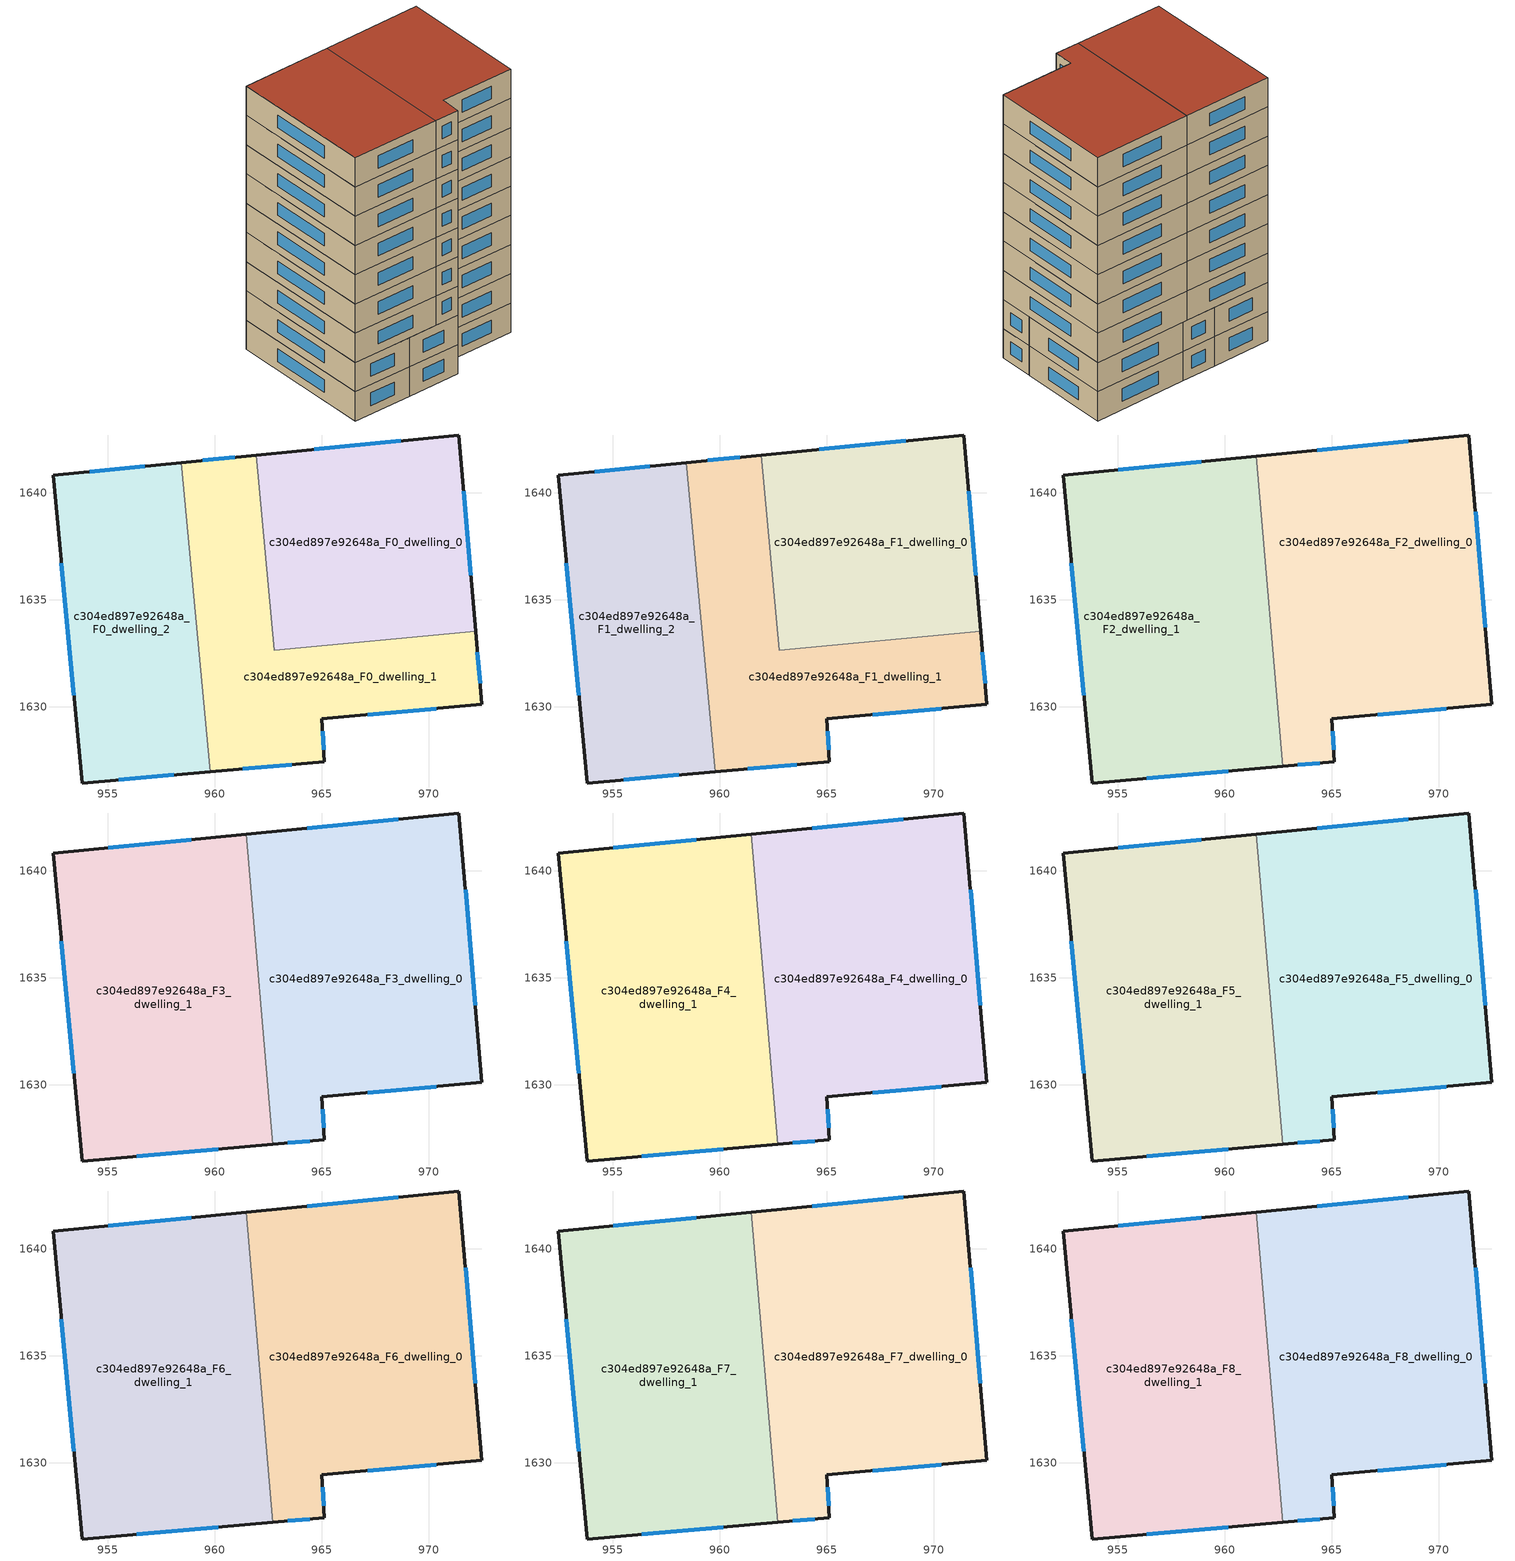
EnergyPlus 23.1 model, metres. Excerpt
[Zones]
c304ed897e92648a_F0_dwelling_0
 floor ground (EU_floor_Construction): 971.41,1642.7 972.2,1633.53 962.79,1632.65 961.93,1641.76 z0
 wall outside (EU_wall_Construction): 972.2,1633.53 971.41,1642.7 961.93,1641.76 z0:3
 wall to c304ed897e92648a_F0_dwelling_1 (EU_wall_Construction): 961.93,1641.76 962.79,1632.65 972.2,1633.53 z0:3
 window (EU_Window_Construction): 968.7,1642.43 964.64,1642.03 / 971.97,1636.15 971.64,1640.08 z0.86:2.14
c304ed897e92648a_F0_dwelling_1
 floor ground (EU_floor_Construction): 972.2,1633.53 972.49,1630.11 965.01,1629.43 965.12,1627.44 959.8,1626.97 958.43,1641.41 961.93,1641.76 962.79,1632.65 z0
 wall outside (EU_wall_Construction): 959.8,1626.97 965.12,1627.44 965.01,1629.43 972.49,1630.11 972.2,1633.53 / 961.93,1641.76 958.43,1641.41 z0:3
 wall to c304ed897e92648a_F0_dwelling_2 (EU_wall_Construction): 958.43,1641.41 959.8,1626.97 z0:3
 window (EU_Window_Construction): 972.4,1631.09 972.28,1632.56 / 967.15,1629.63 970.35,1629.92 / 965.09,1628.01 965.04,1628.86 / 961.32,1627.1 963.6,1627.3 / 960.93,1641.66 959.43,1641.51 z0.86:2.14
c304ed897e92648a_F0_dwelling_2
 floor ground (EU_floor_Construction): 958.43,1641.41 959.8,1626.97 953.81,1626.44 952.45,1640.82 z0
 wall outside (EU_wall_Construction): 958.43,1641.41 952.45,1640.82 953.81,1626.44 959.8,1626.97 z0:3
 window (EU_Window_Construction): 955.52,1626.59 958.09,1626.82 / 952.84,1636.71 953.42,1630.55 / 956.72,1641.24 954.16,1640.99 z0.86:2.14
c304ed897e92648a_F1_dwelling_0
 floor to c304ed897e92648a_F0_dwelling_0 (EU_floor_Construction): 971.41,1642.7 972.2,1633.53 962.79,1632.65 961.93,1641.76 z3
 wall outside (EU_wall_Construction): 972.2,1633.53 971.41,1642.7 961.93,1641.76 z3:6
 wall to c304ed897e92648a_F1_dwelling_1 (EU_wall_Construction): 961.93,1641.76 962.79,1632.65 972.2,1633.53 z3:6
 window (EU_Window_Construction): 968.7,1642.43 964.64,1642.03 / 971.97,1636.15 971.64,1640.08 z3.86:5.14
 ceiling adiabatic (EU_roof_Construction): 972.2,1633.53 971.41,1642.7 961.93,1641.76 962.79,1632.65 z6
c304ed897e92648a_F1_dwelling_1
 floor to c304ed897e92648a_F0_dwelling_1 (EU_floor_Construction): 972.2,1633.53 972.49,1630.11 965.01,1629.43 965.12,1627.44 959.8,1626.97 958.43,1641.41 961.93,1641.76 962.79,1632.65 z3
 wall outside (EU_wall_Construction): 959.8,1626.97 965.12,1627.44 965.01,1629.43 972.49,1630.11 972.2,1633.53 / 961.93,1641.76 958.43,1641.41 z3:6
 wall to c304ed897e92648a_F1_dwelling_2 (EU_wall_Construction): 958.43,1641.41 959.8,1626.97 z3:6
 window (EU_Window_Construction): 972.4,1631.09 972.28,1632.56 / 967.15,1629.63 970.35,1629.92 / 965.09,1628.01 965.04,1628.86 / 961.32,1627.1 963.6,1627.3 / 960.93,1641.66 959.43,1641.51 z3.86:5.14
c304ed897e92648a_F1_dwelling_2
 floor to c304ed897e92648a_F0_dwelling_2 (EU_floor_Construction): 958.43,1641.41 959.8,1626.97 953.81,1626.44 952.45,1640.82 z3
 wall outside (EU_wall_Construction): 958.43,1641.41 952.45,1640.82 953.81,1626.44 959.8,1626.97 z3:6
 window (EU_Window_Construction): 955.52,1626.59 958.09,1626.82 / 952.84,1636.71 953.42,1630.55 / 956.72,1641.24 954.16,1640.99 z3.86:5.14
c304ed897e92648a_F2_dwelling_0
 floor to c304ed897e92648a_F1_dwelling_1 (EU_floor_Construction): 972.2,1633.53 972.49,1630.11 965.01,1629.43 965.12,1627.44 962.72,1627.22 961.48,1641.71 961.93,1641.76 962.79,1632.65 z6
 floor adiabatic (EU_floor_Construction): 971.41,1642.7 972.2,1633.53 962.79,1632.65 961.93,1641.76 z6
 wall outside (EU_wall_Construction): 962.72,1627.22 965.12,1627.44 965.01,1629.43 972.49,1630.11 971.41,1642.7 961.48,1641.71 z6:9
 wall to c304ed897e92648a_F2_dwelling_1 (EU_wall_Construction): 961.48,1641.71 962.72,1627.22 z6:9
 window (EU_Window_Construction): 967.15,1629.63 970.35,1629.92 / 965.09,1628.01 965.04,1628.86 / 963.41,1627.29 964.44,1627.38 / 968.57,1642.42 964.32,1642 / 972.18,1633.71 971.72,1639.1 z6.86:8.14
c304ed897e92648a_F2_dwelling_1
 floor to c304ed897e92648a_F1_dwelling_1 (EU_floor_Construction): 961.48,1641.71 962.72,1627.22 959.8,1626.97 958.43,1641.41 z6
 floor to c304ed897e92648a_F1_dwelling_2 (EU_floor_Construction): 958.43,1641.41 959.8,1626.97 953.81,1626.44 952.45,1640.82 z6
 wall outside (EU_wall_Construction): 961.48,1641.71 952.45,1640.82 953.81,1626.44 962.72,1627.22 z6:9
 window (EU_Window_Construction): 956.35,1626.67 960.17,1627 / 952.84,1636.71 953.42,1630.55 / 958.9,1641.46 955.03,1641.07 z6.86:8.14
c304ed897e92648a_F3_dwelling_0
 floor to c304ed897e92648a_F2_dwelling_0 (EU_floor_Construction): 971.41,1642.7 972.49,1630.11 965.01,1629.43 965.12,1627.44 962.72,1627.22 961.48,1641.71 z9
 wall outside (EU_wall_Construction): 962.72,1627.22 965.12,1627.44 965.01,1629.43 972.49,1630.11 971.41,1642.7 961.48,1641.71 z9:12
 wall to c304ed897e92648a_F3_dwelling_1 (EU_wall_Construction): 961.48,1641.71 962.72,1627.22 z9:12
 window (EU_Window_Construction): 967.15,1629.63 970.35,1629.92 / 965.09,1628.01 965.04,1628.86 / 963.41,1627.29 964.44,1627.38 / 968.57,1642.42 964.32,1642 / 972.18,1633.71 971.72,1639.1 z9.86:11.14
c304ed897e92648a_F3_dwelling_1
 floor to c304ed897e92648a_F2_dwelling_1 (EU_floor_Construction): 961.48,1641.71 962.72,1627.22 953.81,1626.44 952.45,1640.82 z9
 wall outside (EU_wall_Construction): 961.48,1641.71 952.45,1640.82 953.81,1626.44 962.72,1627.22 z9:12
 window (EU_Window_Construction): 956.35,1626.67 960.17,1627 / 952.84,1636.71 953.42,1630.55 / 958.9,1641.46 955.03,1641.07 z9.86:11.14
c304ed897e92648a_F4_dwelling_0
 floor to c304ed897e92648a_F3_dwelling_0 (EU_floor_Construction): 971.41,1642.7 972.49,1630.11 965.01,1629.43 965.12,1627.44 962.72,1627.22 961.48,1641.71 z12
 wall outside (EU_wall_Construction): 962.72,1627.22 965.12,1627.44 965.01,1629.43 972.49,1630.11 971.41,1642.7 961.48,1641.71 z12:15
 wall to c304ed897e92648a_F4_dwelling_1 (EU_wall_Construction): 961.48,1641.71 962.72,1627.22 z12:15
 window (EU_Window_Construction): 967.15,1629.63 970.35,1629.92 / 965.09,1628.01 965.04,1628.86 / 963.41,1627.29 964.44,1627.38 / 968.57,1642.42 964.32,1642 / 972.18,1633.71 971.72,1639.1 z12.86:14.14
c304ed897e92648a_F4_dwelling_1
 floor to c304ed897e92648a_F3_dwelling_1 (EU_floor_Construction): 961.48,1641.71 962.72,1627.22 953.81,1626.44 952.45,1640.82 z12
 wall outside (EU_wall_Construction): 961.48,1641.71 952.45,1640.82 953.81,1626.44 962.72,1627.22 z12:15
 window (EU_Window_Construction): 956.35,1626.67 960.17,1627 / 952.84,1636.71 953.42,1630.55 / 958.9,1641.46 955.03,1641.07 z12.86:14.14
c304ed897e92648a_F5_dwelling_0
 floor to c304ed897e92648a_F4_dwelling_0 (EU_floor_Construction): 971.41,1642.7 972.49,1630.11 965.01,1629.43 965.12,1627.44 962.72,1627.22 961.48,1641.71 z15
 wall outside (EU_wall_Construction): 962.72,1627.22 965.12,1627.44 965.01,1629.43 972.49,1630.11 971.41,1642.7 961.48,1641.71 z15:18
 wall to c304ed897e92648a_F5_dwelling_1 (EU_wall_Construction): 961.48,1641.71 962.72,1627.22 z15:18
 window (EU_Window_Construction): 967.15,1629.63 970.35,1629.92 / 965.09,1628.01 965.04,1628.86 / 963.41,1627.29 964.44,1627.38 / 968.57,1642.42 964.32,1642 / 972.18,1633.71 971.72,1639.1 z15.86:17.14
c304ed897e92648a_F5_dwelling_1
 floor to c304ed897e92648a_F4_dwelling_1 (EU_floor_Construction): 961.48,1641.71 962.72,1627.22 953.81,1626.44 952.45,1640.82 z15
 wall outside (EU_wall_Construction): 961.48,1641.71 952.45,1640.82 953.81,1626.44 962.72,1627.22 z15:18
 window (EU_Window_Construction): 956.35,1626.67 960.17,1627 / 952.84,1636.71 953.42,1630.55 / 958.9,1641.46 955.03,1641.07 z15.86:17.14
c304ed897e92648a_F6_dwelling_0
 floor to c304ed897e92648a_F5_dwelling_0 (EU_floor_Construction): 971.41,1642.7 972.49,1630.11 965.01,1629.43 965.12,1627.44 962.72,1627.22 961.48,1641.71 z18
 wall outside (EU_wall_Construction): 962.72,1627.22 965.12,1627.44 965.01,1629.43 972.49,1630.11 971.41,1642.7 961.48,1641.71 z18:21
 wall to c304ed897e92648a_F6_dwelling_1 (EU_wall_Construction): 961.48,1641.71 962.72,1627.22 z18:21
 window (EU_Window_Construction): 967.15,1629.63 970.35,1629.92 / 965.09,1628.01 965.04,1628.86 / 963.41,1627.29 964.44,1627.38 / 968.57,1642.42 964.32,1642 / 972.18,1633.71 971.72,1639.1 z18.86:20.14
c304ed897e92648a_F6_dwelling_1
 floor to c304ed897e92648a_F5_dwelling_1 (EU_floor_Construction): 961.48,1641.71 962.72,1627.22 953.81,1626.44 952.45,1640.82 z18
 wall outside (EU_wall_Construction): 961.48,1641.71 952.45,1640.82 953.81,1626.44 962.72,1627.22 z18:21
 window (EU_Window_Construction): 956.35,1626.67 960.17,1627 / 952.84,1636.71 953.42,1630.55 / 958.9,1641.46 955.03,1641.07 z18.86:20.14
c304ed897e92648a_F7_dwelling_0
 floor to c304ed897e92648a_F6_dwelling_0 (EU_floor_Construction): 971.41,1642.7 972.49,1630.11 965.01,1629.43 965.12,1627.44 962.72,1627.22 961.48,1641.71 z21
 wall outside (EU_wall_Construction): 962.72,1627.22 965.12,1627.44 965.01,1629.43 972.49,1630.11 971.41,1642.7 961.48,1641.71 z21:24
 wall to c304ed897e92648a_F7_dwelling_1 (EU_wall_Construction): 961.48,1641.71 962.72,1627.22 z21:24
 window (EU_Window_Construction): 967.15,1629.63 970.35,1629.92 / 965.09,1628.01 965.04,1628.86 / 963.41,1627.29 964.44,1627.38 / 968.57,1642.42 964.32,1642 / 972.18,1633.71 971.72,1639.1 z21.86:23.14
c304ed897e92648a_F7_dwelling_1
 floor to c304ed897e92648a_F6_dwelling_1 (EU_floor_Construction): 961.48,1641.71 962.72,1627.22 953.81,1626.44 952.45,1640.82 z21
 wall outside (EU_wall_Construction): 961.48,1641.71 952.45,1640.82 953.81,1626.44 962.72,1627.22 z21:24
 window (EU_Window_Construction): 956.35,1626.67 960.17,1627 / 952.84,1636.71 953.42,1630.55 / 958.9,1641.46 955.03,1641.07 z21.86:23.14
c304ed897e92648a_F8_dwelling_0
 floor to c304ed897e92648a_F7_dwelling_0 (EU_floor_Construction): 971.41,1642.7 972.49,1630.11 965.01,1629.43 965.12,1627.44 962.72,1627.22 961.48,1641.71 z24
 wall outside (EU_wall_Construction): 962.72,1627.22 965.12,1627.44 965.01,1629.43 972.49,1630.11 971.41,1642.7 961.48,1641.71 z24:27
 wall to c304ed897e92648a_F8_dwelling_1 (EU_wall_Construction): 961.48,1641.71 962.72,1627.22 z24:27
 window (EU_Window_Construction): 967.15,1629.63 970.35,1629.92 / 965.09,1628.01 965.04,1628.86 / 963.41,1627.29 964.44,1627.38 / 968.57,1642.42 964.32,1642 / 972.18,1633.71 971.72,1639.1 z24.86:26.14
 roof outside (EU_roof_Construction): 972.49,1630.11 971.41,1642.7 961.48,1641.71 962.72,1627.22 965.12,1627.44 965.01,1629.43 z27
c304ed897e92648a_F8_dwelling_1
 floor to c304ed897e92648a_F7_dwelling_1 (EU_floor_Construction): 961.48,1641.71 962.72,1627.22 953.81,1626.44 952.45,1640.82 z24
 wall outside (EU_wall_Construction): 961.48,1641.71 952.45,1640.82 953.81,1626.44 962.72,1627.22 z24:27
 window (EU_Window_Construction): 956.35,1626.67 960.17,1627 / 952.84,1636.71 953.42,1630.55 / 958.9,1641.46 955.03,1641.07 z24.86:26.14
 roof outside (EU_roof_Construction): 962.72,1627.22 961.48,1641.71 952.45,1640.82 953.81,1626.44 z27
[Building]
EU S2 Campaign: North Axis=0; Terrain=City; Solar Distribution=FullExterior
[Site:Location]
Helsinki-Vantaa.AP: Latitude=60.317; Longitude=24.963; Time Zone=2; Elevation=54.6
[SizingPeriod:WeatherFileDays]
AnnualSizingPeriod: Begin Month=1; Begin Day of Month=1; End Month=12; End Day of Month=31; Day of Week for Start Day=Monday; Use Weather File Daylight Saving Period=No; Use Weather File Rain and Snow Indicators=No
[MATERIAL]
EU_InternalMass_Material: Roughness=MediumRough; Thickness=0.1; Conductivity=1; Density=1800; Specific Heat=900; Thermal Absorptance=0.9; Solar Absorptance=0.7; Visible Absorptance=0.7
[MATERIAL:NOMASS] Roughness=MediumRough; Thermal Absorptance=0.9; Solar Absorptance=0.7; Visible Absorptance=0.7
Name | Thermal Resistance
EU_wall_NoMass | 1.10183
EU_roof_NoMass; EU_floor_NoMass | 1.70606
[WINDOWMATERIAL:SIMPLEGLAZINGSYSTEM]
EU_Window_SimpleGlazing: UFactor=3.11035; Solar Heat Gain Coefficient=0.8; Visible Transmittance=0.8
[CONSTRUCTION]
EU_wall_Construction: EU_wall_NoMass
EU_roof_Construction: EU_roof_NoMass
EU_floor_Construction: EU_floor_NoMass
EU_Window_Construction: EU_Window_SimpleGlazing
EU_InternalMass_Construction: EU_InternalMass_Material
[ZONE] Type=1; Multiplier=1; Ceiling Height=autocalculate; Floor Area=autocalculate; Part of Total Floor Area=Yes
Name | Volume
c304ed897e92648a_F0_dwelling_0; c304ed897e92648a_F1_dwelling_0 | 261.071
c304ed897e92648a_F2_dwelling_0; c304ed897e92648a_F3_dwelling_0; c304ed897e92648a_F4_dwelling_0; c304ed897e92648a_F5_dwelling_0; c304ed897e92648a_F6_dwelling_0; c304ed897e92648a_F7_dwelling_0; c304ed897e92648a_F8_dwelling_0 | 391.654
c304ed897e92648a_F0_dwelling_1; c304ed897e92648a_F1_dwelling_1 | 261.108
c304ed897e92648a_F2_dwelling_1; c304ed897e92648a_F3_dwelling_1; c304ed897e92648a_F4_dwelling_1; c304ed897e92648a_F5_dwelling_1; c304ed897e92648a_F6_dwelling_1; c304ed897e92648a_F7_dwelling_1; c304ed897e92648a_F8_dwelling_1 | 391.642
c304ed897e92648a_F0_dwelling_2; c304ed897e92648a_F1_dwelling_2 | 261.112
[INTERNALMASS] Construction=EU_InternalMass_Construction
Name | Zone or ZoneList | Surface Area
c304ed897e92648a_F0_dwelling_0_EU_InternalMass | c304ed897e92648a_F0_dwelling_0 | 87.0258
c304ed897e92648a_F0_dwelling_1_EU_InternalMass | c304ed897e92648a_F0_dwelling_1 | 87.0362
c304ed897e92648a_F0_dwelling_2_EU_InternalMass | c304ed897e92648a_F0_dwelling_2 | 87.0349
c304ed897e92648a_F1_dwelling_0_EU_InternalMass | c304ed897e92648a_F1_dwelling_0 | 87.0258
c304ed897e92648a_F1_dwelling_1_EU_InternalMass | c304ed897e92648a_F1_dwelling_1 | 87.0362
c304ed897e92648a_F1_dwelling_2_EU_InternalMass | c304ed897e92648a_F1_dwelling_2 | 87.0349
c304ed897e92648a_F2_dwelling_0_EU_InternalMass | c304ed897e92648a_F2_dwelling_0 | 130.551
c304ed897e92648a_F2_dwelling_1_EU_InternalMass | c304ed897e92648a_F2_dwelling_1 | 130.55
c304ed897e92648a_F3_dwelling_0_EU_InternalMass | c304ed897e92648a_F3_dwelling_0 | 130.551
c304ed897e92648a_F3_dwelling_1_EU_InternalMass | c304ed897e92648a_F3_dwelling_1 | 130.55
c304ed897e92648a_F4_dwelling_0_EU_InternalMass | c304ed897e92648a_F4_dwelling_0 | 130.551
c304ed897e92648a_F4_dwelling_1_EU_InternalMass | c304ed897e92648a_F4_dwelling_1 | 130.55
c304ed897e92648a_F5_dwelling_0_EU_InternalMass | c304ed897e92648a_F5_dwelling_0 | 130.551
c304ed897e92648a_F5_dwelling_1_EU_InternalMass | c304ed897e92648a_F5_dwelling_1 | 130.55
c304ed897e92648a_F6_dwelling_0_EU_InternalMass | c304ed897e92648a_F6_dwelling_0 | 130.551
c304ed897e92648a_F6_dwelling_1_EU_InternalMass | c304ed897e92648a_F6_dwelling_1 | 130.55
c304ed897e92648a_F7_dwelling_0_EU_InternalMass | c304ed897e92648a_F7_dwelling_0 | 130.551
c304ed897e92648a_F7_dwelling_1_EU_InternalMass | c304ed897e92648a_F7_dwelling_1 | 130.55
c304ed897e92648a_F8_dwelling_0_EU_InternalMass | c304ed897e92648a_F8_dwelling_0 | 130.551
c304ed897e92648a_F8_dwelling_1_EU_InternalMass | c304ed897e92648a_F8_dwelling_1 | 130.55
[OTHEREQUIPMENT] Fuel Type=Electricity; Design Level Calculation Method=Watts/Area; Power per Zone Floor Area=1; Fraction Latent=0; Fraction Radiant=0; Fraction Lost=0; Carbon Dioxide Generation Rate=0; EndUse Subcategory=EU_Step8_InternalGains
Name | Zone or ZoneList or Space or SpaceList | Schedule
EU_Step8_InternalGain_c304ed897e92648a_F0_dwelling_0_f000 | c304ed897e92648a_F0_dwelling_0 | EU_Step8_GainSchedule_c304ed897e92648a_F0_dwelling_0_f000
EU_Step8_InternalGain_c304ed897e92648a_F0_dwelling_1_f000 | c304ed897e92648a_F0_dwelling_1 | EU_Step8_GainSchedule_c304ed897e92648a_F0_dwelling_1_f000
EU_Step8_InternalGain_c304ed897e92648a_F0_dwelling_2_f000 | c304ed897e92648a_F0_dwelling_2 | EU_Step8_GainSchedule_c304ed897e92648a_F0_dwelling_2_f000
EU_Step8_InternalGain_c304ed897e92648a_F1_dwelling_0_f000 | c304ed897e92648a_F1_dwelling_0 | EU_Step8_GainSchedule_c304ed897e92648a_F1_dwelling_0_f000
EU_Step8_InternalGain_c304ed897e92648a_F1_dwelling_1_f000 | c304ed897e92648a_F1_dwelling_1 | EU_Step8_GainSchedule_c304ed897e92648a_F1_dwelling_1_f000
EU_Step8_InternalGain_c304ed897e92648a_F1_dwelling_2_f000 | c304ed897e92648a_F1_dwelling_2 | EU_Step8_GainSchedule_c304ed897e92648a_F1_dwelling_2_f000
EU_Step8_InternalGain_c304ed897e92648a_F2_dwelling_0_f000 | c304ed897e92648a_F2_dwelling_0 | EU_Step8_GainSchedule_c304ed897e92648a_F2_dwelling_0_f000
EU_Step8_InternalGain_c304ed897e92648a_F2_dwelling_1_f000 | c304ed897e92648a_F2_dwelling_1 | EU_Step8_GainSchedule_c304ed897e92648a_F2_dwelling_1_f000
EU_Step8_InternalGain_c304ed897e92648a_F3_dwelling_0_f000 | c304ed897e92648a_F3_dwelling_0 | EU_Step8_GainSchedule_c304ed897e92648a_F3_dwelling_0_f000
EU_Step8_InternalGain_c304ed897e92648a_F3_dwelling_1_f000 | c304ed897e92648a_F3_dwelling_1 | EU_Step8_GainSchedule_c304ed897e92648a_F3_dwelling_1_f000
EU_Step8_InternalGain_c304ed897e92648a_F4_dwelling_0_f000 | c304ed897e92648a_F4_dwelling_0 | EU_Step8_GainSchedule_c304ed897e92648a_F4_dwelling_0_f000
EU_Step8_InternalGain_c304ed897e92648a_F4_dwelling_1_f000 | c304ed897e92648a_F4_dwelling_1 | EU_Step8_GainSchedule_c304ed897e92648a_F4_dwelling_1_f000
EU_Step8_InternalGain_c304ed897e92648a_F5_dwelling_0_f000 | c304ed897e92648a_F5_dwelling_0 | EU_Step8_GainSchedule_c304ed897e92648a_F5_dwelling_0_f000
EU_Step8_InternalGain_c304ed897e92648a_F5_dwelling_1_f000 | c304ed897e92648a_F5_dwelling_1 | EU_Step8_GainSchedule_c304ed897e92648a_F5_dwelling_1_f000
EU_Step8_InternalGain_c304ed897e92648a_F6_dwelling_0_f000 | c304ed897e92648a_F6_dwelling_0 | EU_Step8_GainSchedule_c304ed897e92648a_F6_dwelling_0_f000
EU_Step8_InternalGain_c304ed897e92648a_F6_dwelling_1_f000 | c304ed897e92648a_F6_dwelling_1 | EU_Step8_GainSchedule_c304ed897e92648a_F6_dwelling_1_f000
EU_Step8_InternalGain_c304ed897e92648a_F7_dwelling_0_f000 | c304ed897e92648a_F7_dwelling_0 | EU_Step8_GainSchedule_c304ed897e92648a_F7_dwelling_0_f000
EU_Step8_InternalGain_c304ed897e92648a_F7_dwelling_1_f000 | c304ed897e92648a_F7_dwelling_1 | EU_Step8_GainSchedule_c304ed897e92648a_F7_dwelling_1_f000
EU_Step8_InternalGain_c304ed897e92648a_F8_dwelling_0_f000 | c304ed897e92648a_F8_dwelling_0 | EU_Step8_GainSchedule_c304ed897e92648a_F8_dwelling_0_f000
EU_Step8_InternalGain_c304ed897e92648a_F8_dwelling_1_f000 | c304ed897e92648a_F8_dwelling_1 | EU_Step8_GainSchedule_c304ed897e92648a_F8_dwelling_1_f000
[ZONEVENTILATION:DESIGNFLOWRATE] Schedule=EU_AlwaysOn; Design Flow Rate Calculation Method=AirChanges/Hour; Air Changes per Hour=0.756316; Ventilation Type=Natural; Fan Pressure Rise=0; Fan Total Efficiency=1; Constant Term Coefficient=1; Temperature Term Coefficient=0; Velocity Term Coefficient=0; Velocity Squared Term Coefficient=0; Minimum Indoor Temperature=-100; Maximum Indoor Temperature=100; Delta Temperature=-100; Minimum Outdoor Temperature=-100; Maximum Outdoor Temperature=100; Maximum Wind Speed=40
Name | Zone or ZoneList or Space or SpaceList
EU_ConstantAir_c304ed897e92648a_F0_dwelling_0 | c304ed897e92648a_F0_dwelling_0
EU_ConstantAir_c304ed897e92648a_F0_dwelling_1 | c304ed897e92648a_F0_dwelling_1
EU_ConstantAir_c304ed897e92648a_F0_dwelling_2 | c304ed897e92648a_F0_dwelling_2
EU_ConstantAir_c304ed897e92648a_F1_dwelling_0 | c304ed897e92648a_F1_dwelling_0
EU_ConstantAir_c304ed897e92648a_F1_dwelling_1 | c304ed897e92648a_F1_dwelling_1
EU_ConstantAir_c304ed897e92648a_F1_dwelling_2 | c304ed897e92648a_F1_dwelling_2
EU_ConstantAir_c304ed897e92648a_F2_dwelling_0 | c304ed897e92648a_F2_dwelling_0
EU_ConstantAir_c304ed897e92648a_F2_dwelling_1 | c304ed897e92648a_F2_dwelling_1
EU_ConstantAir_c304ed897e92648a_F3_dwelling_0 | c304ed897e92648a_F3_dwelling_0
EU_ConstantAir_c304ed897e92648a_F3_dwelling_1 | c304ed897e92648a_F3_dwelling_1
EU_ConstantAir_c304ed897e92648a_F4_dwelling_0 | c304ed897e92648a_F4_dwelling_0
EU_ConstantAir_c304ed897e92648a_F4_dwelling_1 | c304ed897e92648a_F4_dwelling_1
EU_ConstantAir_c304ed897e92648a_F5_dwelling_0 | c304ed897e92648a_F5_dwelling_0
EU_ConstantAir_c304ed897e92648a_F5_dwelling_1 | c304ed897e92648a_F5_dwelling_1
EU_ConstantAir_c304ed897e92648a_F6_dwelling_0 | c304ed897e92648a_F6_dwelling_0
EU_ConstantAir_c304ed897e92648a_F6_dwelling_1 | c304ed897e92648a_F6_dwelling_1
EU_ConstantAir_c304ed897e92648a_F7_dwelling_0 | c304ed897e92648a_F7_dwelling_0
EU_ConstantAir_c304ed897e92648a_F7_dwelling_1 | c304ed897e92648a_F7_dwelling_1
EU_ConstantAir_c304ed897e92648a_F8_dwelling_0 | c304ed897e92648a_F8_dwelling_0
EU_ConstantAir_c304ed897e92648a_F8_dwelling_1 | c304ed897e92648a_F8_dwelling_1
[HVACTEMPLATE:THERMOSTAT] Constant Heating Setpoint=20; Constant Cooling Setpoint=50
EU_HeatOnly_c304ed897e92648a_F0_dwelling_0; EU_HeatOnly_c304ed897e92648a_F0_dwelling_1; EU_HeatOnly_c304ed897e92648a_F0_dwelling_2; EU_HeatOnly_c304ed897e92648a_F1_dwelling_0; EU_HeatOnly_c304ed897e92648a_F1_dwelling_1; EU_HeatOnly_c304ed897e92648a_F1_dwelling_2; EU_HeatOnly_c304ed897e92648a_F2_dwelling_0; EU_HeatOnly_c304ed897e92648a_F2_dwelling_1; EU_HeatOnly_c304ed897e92648a_F3_dwelling_0; EU_HeatOnly_c304ed897e92648a_F3_dwelling_1; EU_HeatOnly_c304ed897e92648a_F4_dwelling_0; EU_HeatOnly_c304ed897e92648a_F4_dwelling_1; EU_HeatOnly_c304ed897e92648a_F5_dwelling_0; EU_HeatOnly_c304ed897e92648a_F5_dwelling_1; EU_HeatOnly_c304ed897e92648a_F6_dwelling_0; EU_HeatOnly_c304ed897e92648a_F6_dwelling_1; EU_HeatOnly_c304ed897e92648a_F7_dwelling_0; EU_HeatOnly_c304ed897e92648a_F7_dwelling_1; EU_HeatOnly_c304ed897e92648a_F8_dwelling_0; EU_HeatOnly_c304ed897e92648a_F8_dwelling_1
[HVACTEMPLATE:ZONE:IDEALLOADSAIRSYSTEM] System Availability Schedule=EU_AlwaysOn; Maximum Heating Supply Air Temperature=50; Minimum Cooling Supply Air Temperature=13; Maximum Heating Supply Air Humidity Ratio=0.0156; Minimum Cooling Supply Air Humidity Ratio=0.0077; Heating Limit=NoLimit; Cooling Limit=NoLimit; Heating Availability Schedule=EU_AlwaysOn; Cooling Availability Schedule=EU_CoolingOff; Dehumidification Control Type=ConstantSensibleHeatRatio; Cooling Sensible Heat Ratio=0.7; Dehumidification Setpoint=60; Humidification Control Type=None; Humidification Setpoint=30; Outdoor Air Method=None; Outdoor Air Flow Rate per Person=0.00944; Outdoor Air Flow Rate per Zone Floor Area=0; Outdoor Air Flow Rate per Zone=0; Demand Controlled Ventilation Type=None; Outdoor Air Economizer Type=NoEconomizer; Heat Recovery Type=None; Sensible Heat Recovery Effectiveness=0.7; Latent Heat Recovery Effectiveness=0.65
Name | Template Thermostat
c304ed897e92648a_F0_dwelling_0 | EU_HeatOnly_c304ed897e92648a_F0_dwelling_0
c304ed897e92648a_F0_dwelling_1 | EU_HeatOnly_c304ed897e92648a_F0_dwelling_1
c304ed897e92648a_F0_dwelling_2 | EU_HeatOnly_c304ed897e92648a_F0_dwelling_2
c304ed897e92648a_F1_dwelling_0 | EU_HeatOnly_c304ed897e92648a_F1_dwelling_0
c304ed897e92648a_F1_dwelling_1 | EU_HeatOnly_c304ed897e92648a_F1_dwelling_1
c304ed897e92648a_F1_dwelling_2 | EU_HeatOnly_c304ed897e92648a_F1_dwelling_2
c304ed897e92648a_F2_dwelling_0 | EU_HeatOnly_c304ed897e92648a_F2_dwelling_0
c304ed897e92648a_F2_dwelling_1 | EU_HeatOnly_c304ed897e92648a_F2_dwelling_1
c304ed897e92648a_F3_dwelling_0 | EU_HeatOnly_c304ed897e92648a_F3_dwelling_0
c304ed897e92648a_F3_dwelling_1 | EU_HeatOnly_c304ed897e92648a_F3_dwelling_1
c304ed897e92648a_F4_dwelling_0 | EU_HeatOnly_c304ed897e92648a_F4_dwelling_0
c304ed897e92648a_F4_dwelling_1 | EU_HeatOnly_c304ed897e92648a_F4_dwelling_1
c304ed897e92648a_F5_dwelling_0 | EU_HeatOnly_c304ed897e92648a_F5_dwelling_0
c304ed897e92648a_F5_dwelling_1 | EU_HeatOnly_c304ed897e92648a_F5_dwelling_1
c304ed897e92648a_F6_dwelling_0 | EU_HeatOnly_c304ed897e92648a_F6_dwelling_0
c304ed897e92648a_F6_dwelling_1 | EU_HeatOnly_c304ed897e92648a_F6_dwelling_1
c304ed897e92648a_F7_dwelling_0 | EU_HeatOnly_c304ed897e92648a_F7_dwelling_0
c304ed897e92648a_F7_dwelling_1 | EU_HeatOnly_c304ed897e92648a_F7_dwelling_1
c304ed897e92648a_F8_dwelling_0 | EU_HeatOnly_c304ed897e92648a_F8_dwelling_0
c304ed897e92648a_F8_dwelling_1 | EU_HeatOnly_c304ed897e92648a_F8_dwelling_1
[SIZING:ZONE] Zone Cooling Design Supply Air Temperature Input Method=SupplyAirTemperature; Zone Cooling Design Supply Air Temperature=13; Zone Heating Design Supply Air Temperature Input Method=SupplyAirTemperature; Zone Heating Design Supply Air Temperature=50; Zone Cooling Design Supply Air Humidity Ratio=0.008; Zone Heating Design Supply Air Humidity Ratio=0.008; Cooling Design Air Flow Method=DesignDay; Cooling Design Air Flow Rate=0; Cooling Minimum Air Flow per Zone Floor Area=0.000762; Cooling Minimum Air Flow=0; Cooling Minimum Air Flow Fraction=0.2; Heating Design Air Flow Method=DesignDay; Heating Design Air Flow Rate=0; Heating Maximum Air Flow per Zone Floor Area=0.002032; Heating Maximum Air Flow=0.141576; Heating Maximum Air Flow Fraction=0.3; Account for Dedicated Outdoor Air System=No; Dedicated Outdoor Air System Control Strategy=NeutralSupplyAir; Dedicated Outdoor Air Low Setpoint Temperature for Design=autosize; Dedicated Outdoor Air High Setpoint Temperature for Design=autosize; Zone Load Sizing Method=Sensible Load Only No Latent Load; Zone Latent Cooling Design Supply Air Humidity Ratio Input Method=HumidityRatioDifference; Zone Cooling Design Supply Air Humidity Ratio Difference=0.005; Zone Latent Heating Design Supply Air Humidity Ratio Input Method=HumidityRatioDifference; Zone Humidification Design Supply Air Humidity Ratio Difference=0.005
c304ed897e92648a_F0_dwelling_0; c304ed897e92648a_F0_dwelling_1; c304ed897e92648a_F0_dwelling_2; c304ed897e92648a_F1_dwelling_0; c304ed897e92648a_F1_dwelling_1; c304ed897e92648a_F1_dwelling_2; c304ed897e92648a_F2_dwelling_0; c304ed897e92648a_F2_dwelling_1; c304ed897e92648a_F3_dwelling_0; c304ed897e92648a_F3_dwelling_1; c304ed897e92648a_F4_dwelling_0; c304ed897e92648a_F4_dwelling_1; c304ed897e92648a_F5_dwelling_0; c304ed897e92648a_F5_dwelling_1; c304ed897e92648a_F6_dwelling_0; c304ed897e92648a_F6_dwelling_1; c304ed897e92648a_F7_dwelling_0; c304ed897e92648a_F7_dwelling_1; c304ed897e92648a_F8_dwelling_0; c304ed897e92648a_F8_dwelling_1
[SCHEDULE:CONSTANT]
Name | Hourly Value
EU_AlwaysOn | 1
EU_CoolingOff | 0
[SCHEDULE:FILE] Column Number=1; Rows to Skip at Top=0; Number of Hours of Data=8760; Column Separator=Comma; Interpolate to Timestep=No; Minutes per Item=60; Adjust Schedule for Daylight Savings=Yes
Name | File
EU_Step8_GainSchedule_c304ed897e92648a_F0_dwelling_0_f000 | ../../schedules/c304ed897e92648a/c304ed897e92648a_F0_dwelling_0_f000_gain.csv
EU_Step8_GainSchedule_c304ed897e92648a_F0_dwelling_1_f000 | ../../schedules/c304ed897e92648a/c304ed897e92648a_F0_dwelling_1_f000_gain.csv
EU_Step8_GainSchedule_c304ed897e92648a_F0_dwelling_2_f000 | ../../schedules/c304ed897e92648a/c304ed897e92648a_F0_dwelling_2_f000_gain.csv
EU_Step8_GainSchedule_c304ed897e92648a_F1_dwelling_0_f000 | ../../schedules/c304ed897e92648a/c304ed897e92648a_F1_dwelling_0_f000_gain.csv
EU_Step8_GainSchedule_c304ed897e92648a_F1_dwelling_1_f000 | ../../schedules/c304ed897e92648a/c304ed897e92648a_F1_dwelling_1_f000_gain.csv
EU_Step8_GainSchedule_c304ed897e92648a_F1_dwelling_2_f000 | ../../schedules/c304ed897e92648a/c304ed897e92648a_F1_dwelling_2_f000_gain.csv
EU_Step8_GainSchedule_c304ed897e92648a_F2_dwelling_0_f000 | ../../schedules/c304ed897e92648a/c304ed897e92648a_F2_dwelling_0_f000_gain.csv
EU_Step8_GainSchedule_c304ed897e92648a_F2_dwelling_1_f000 | ../../schedules/c304ed897e92648a/c304ed897e92648a_F2_dwelling_1_f000_gain.csv
EU_Step8_GainSchedule_c304ed897e92648a_F3_dwelling_0_f000 | ../../schedules/c304ed897e92648a/c304ed897e92648a_F3_dwelling_0_f000_gain.csv
EU_Step8_GainSchedule_c304ed897e92648a_F3_dwelling_1_f000 | ../../schedules/c304ed897e92648a/c304ed897e92648a_F3_dwelling_1_f000_gain.csv
EU_Step8_GainSchedule_c304ed897e92648a_F4_dwelling_0_f000 | ../../schedules/c304ed897e92648a/c304ed897e92648a_F4_dwelling_0_f000_gain.csv
EU_Step8_GainSchedule_c304ed897e92648a_F4_dwelling_1_f000 | ../../schedules/c304ed897e92648a/c304ed897e92648a_F4_dwelling_1_f000_gain.csv
EU_Step8_GainSchedule_c304ed897e92648a_F5_dwelling_0_f000 | ../../schedules/c304ed897e92648a/c304ed897e92648a_F5_dwelling_0_f000_gain.csv
EU_Step8_GainSchedule_c304ed897e92648a_F5_dwelling_1_f000 | ../../schedules/c304ed897e92648a/c304ed897e92648a_F5_dwelling_1_f000_gain.csv
EU_Step8_GainSchedule_c304ed897e92648a_F6_dwelling_0_f000 | ../../schedules/c304ed897e92648a/c304ed897e92648a_F6_dwelling_0_f000_gain.csv
EU_Step8_GainSchedule_c304ed897e92648a_F6_dwelling_1_f000 | ../../schedules/c304ed897e92648a/c304ed897e92648a_F6_dwelling_1_f000_gain.csv
EU_Step8_GainSchedule_c304ed897e92648a_F7_dwelling_0_f000 | ../../schedules/c304ed897e92648a/c304ed897e92648a_F7_dwelling_0_f000_gain.csv
EU_Step8_GainSchedule_c304ed897e92648a_F7_dwelling_1_f000 | ../../schedules/c304ed897e92648a/c304ed897e92648a_F7_dwelling_1_f000_gain.csv
EU_Step8_GainSchedule_c304ed897e92648a_F8_dwelling_0_f000 | ../../schedules/c304ed897e92648a/c304ed897e92648a_F8_dwelling_0_f000_gain.csv
EU_Step8_GainSchedule_c304ed897e92648a_F8_dwelling_1_f000 | ../../schedules/c304ed897e92648a/c304ed897e92648a_F8_dwelling_1_f000_gain.csv
